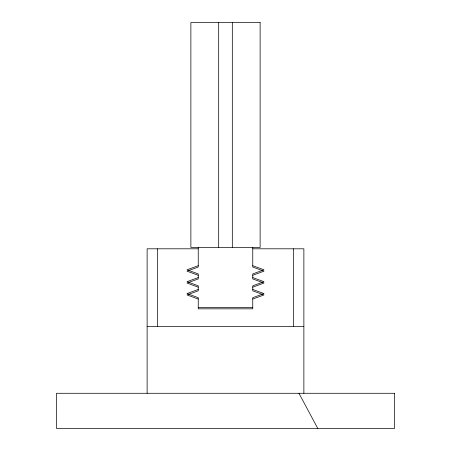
<?xml version="1.0" encoding="UTF-8"?>
<svg xmlns="http://www.w3.org/2000/svg" width="451" height="451" viewBox="0 0 451 451"><rect width="100%" height="100%" fill="white"/><g stroke="black" fill="none" stroke-linecap="round" stroke-linejoin="round"><path stroke-width="0.68" d="M198.243 265.69L187.018 269.805L198.243 273.92L198.243 278.938L187.018 283.053L198.243 287.169M198.243 277.574L187.018 281.689L198.243 285.81L198.243 290.827L187.018 294.943L198.243 299.058M198.243 289.463L187.018 293.578L198.243 297.694L198.243 308.828L252.757 308.828L252.757 297.694L263.982 293.578L252.757 289.463M252.757 275.285L263.982 271.169L252.757 267.048L252.757 247.447M252.757 287.169L263.982 283.053L252.757 278.938L252.757 273.92L263.982 269.805L252.757 265.69M252.757 299.058L263.982 294.943L252.757 290.827L252.757 285.81L263.982 281.689L252.757 277.574M198.243 248.805L147.127 248.805L147.127 393.283M252.757 248.805L303.873 248.805L303.873 393.283M198.243 307.464L252.757 307.464M147.127 326.496L303.873 326.496M198.243 275.285L187.018 271.169L198.243 267.048L198.243 247.447M298.951 393.283L317.769 428.45M293.432 248.805L293.432 326.496M232.316 22.55L232.316 247.447M218.684 22.55L218.684 247.447M157.568 248.805L157.568 326.496M260.12 22.55L190.88 22.55L190.88 247.447L260.12 247.447L260.12 22.55M394.512 393.283L56.488 393.283L56.488 428.45L394.512 428.45L394.512 393.283"/></g></svg>
